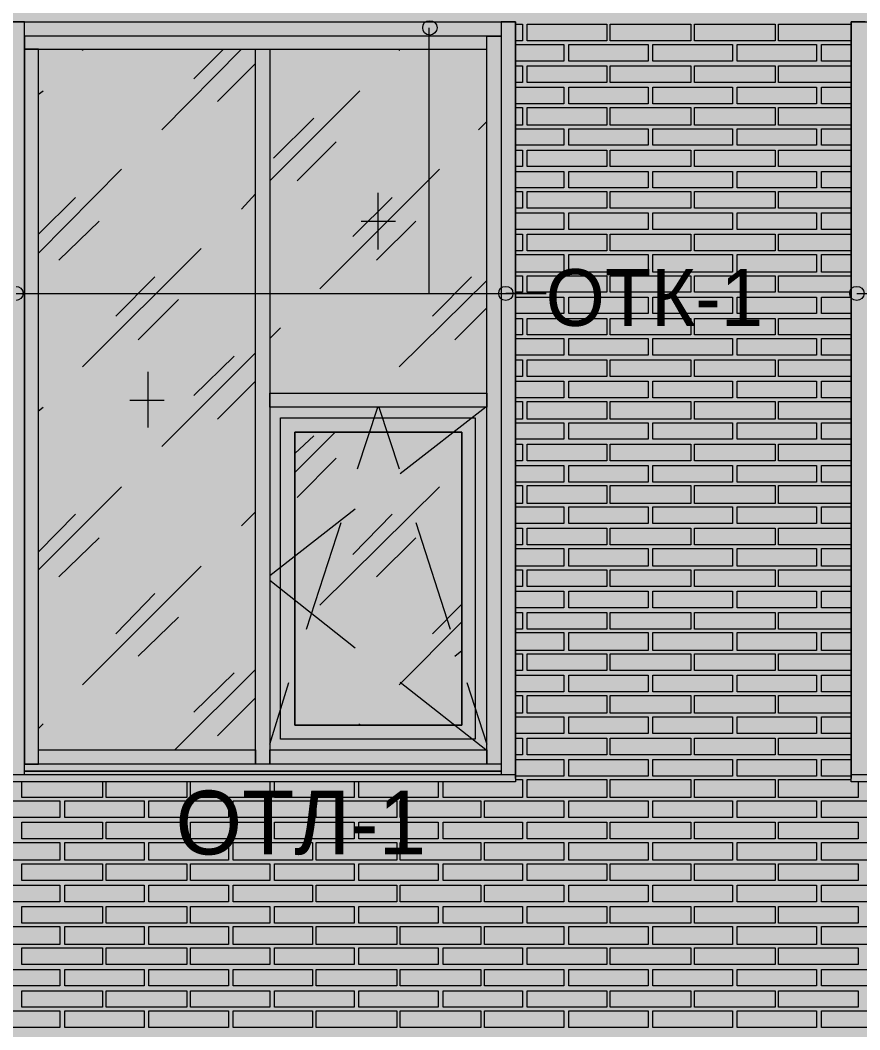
# Model space of a CAD drawing. Header units: millimetres. Extents: x -28928 to 100580, y -22867 to 36490.
# Drawn here: x 38022 to 41017, y 24390 to 27993 of the extents above; entities that cross this region are included whole.
import ezdxf

# ---------------------------------------------------------------- set-up
doc = ezdxf.new("R2010")
doc.units = ezdxf.units.MM
doc.layers.add('PDF _Геометрия', color=7, linetype='Continuous', true_color=0x8f8e8d)
doc.layers.add('PDF _Сплошная заливка', color=7, linetype='Continuous', true_color=0xffffff)
doc.layers.add('PDF _Текст', color=7, linetype='Continuous')

msp = doc.modelspace()

# ---------------------------------------------------------------- hatches: boundary and pattern name
at = {"layer": 'PDF _Сплошная заливка', "true_color": 0xdcd6cf, "transparency": 33554559}
msp.add_hatch(color=254, dxfattribs=at).paths.add_polyline_path([(19133.7, 30089.1), (19133.7, 16343.4), (52641.4, 16343.4), (52641.4, 30089.1)])

# ---------------------------------------------------------------- linework, layer by layer
at = {"layer": 'PDF _Геометрия', "color": 7, "lineweight": 9}
for points in [[(38036.8, 25299.9), (38036.8, 25363.4), (38036.8, 26636.8), (38036.8, 25338), (38087.6, 25338), (38087.6, 26636.8), (38087.6, 27889.1), (38036.8, 27889.1), (38036.8, 26636.8), (38036.8, 27910.3), (38036.8, 27986.4), (37986.1, 27986.4)], [(37986.1, 27986.4), (39788.4, 27986.4), (39788.4, 25287.2), (39788.4, 25363.4), (39788.4, 26636.8), (39788.4, 27910.3), (39788.4, 27986.4), (39737.6, 27986.4), (39737.6, 27910.3), (39737.6, 26636.8), (39737.6, 25363.4), (39737.6, 25299.9)], [(39479.5, 27965.3), (39479.5, 27017.6), (39898.4, 27017.6), (39754.5, 27017.6)], [(41036.4, 27986.4), (40985.7, 27986.4), (40985.7, 27910.3), (40985.7, 26636.8), (40985.7, 25363.4), (40985.7, 25287.2), (40985.7, 27986.4), (42783.7, 27986.4)], [(38244.1, 27884.9), (38248.4, 27889.1)], [(38527.6, 27601.4), (38811.1, 27889.1)], [(38641.8, 27783.4), (38747.6, 27889.1)], [(39373.7, 27884.9), (39378, 27889.1)], [(38726.4, 27703), (38861.8, 27838.4)], [(38087.6, 27728.4), (38104.5, 27741)], [(38912.6, 27419.5), (39234.1, 27741)], [(38925.3, 27499.9), (39069.1, 27643.7)], [(39657.2, 27601.4), (39686.8, 27631)], [(39009.9, 27419.5), (39149.5, 27559.1)], [(38087.6, 27161.4), (38383.7, 27461.8)], [(39090.3, 27034.5), (39517.6, 27461.8)], [(38087.6, 27229.1), (38218.7, 27360.3)], [(38811.1, 27318), (38861.8, 27373)], [(39208.7, 27220.7), (39348.4, 27360.3)], [(39297.6, 27377.2), (39297.6, 27174.1)], [(38159.5, 27136), (38303.4, 27275.7)], [(39238.4, 27275.7), (39361.1, 27275.7)], [(39293.4, 27136), (39433, 27275.7)], [(38244.1, 26755.3), (38667.2, 27178.4)], [(38362.6, 26937.2), (38502.2, 27076.8)], [(39373.7, 26755.3), (39686.8, 27064.1)], [(39492.2, 26937.2), (39631.8, 27076.8)], [(38007.2, 27017.6), (39898.4, 27017.6)], [(38443, 26852.6), (38586.8, 26996.4)], [(41006.8, 27017.6), (42898, 27017.6)], [(39572.6, 26852.6), (39686.8, 26966.8)], [(38912.6, 26856.8), (38950.7, 26894.9)], [(38527.6, 26471.8), (38861.8, 26806)], [(38641.8, 26653.7), (38785.7, 26793.4)], [(38476.8, 26738.4), (38476.8, 26539.5)], [(38726.4, 26569.1), (38861.8, 26704.5)], [(38413.4, 26636.8), (38536.1, 26636.8)], [(38087.6, 26598.7), (38104.5, 26611.4)], [(39225.7, 26391.4), (39297.6, 26611.4)], [(39301.8, 26611.4), (39373.7, 26391.4)], [(39682.6, 26611.4), (39378, 26374.5)], [(39001.4, 26378.7), (39145.3, 26522.6)], [(39001.4, 26446.4), (39069.1, 26509.9)], [(39009.9, 26289.9), (39149.5, 26429.5)], [(38087.6, 26031.8), (38383.7, 26328)], [(39090.3, 25904.9), (39517.6, 26328)], [(38087.6, 26095.3), (38218.7, 26230.7)], [(38811.1, 26188.4), (38861.8, 26239.1)], [(39217.2, 26247.6), (38912.6, 26010.7)], [(39208.7, 26086.8), (39348.4, 26230.7)], [(39043.7, 25820.3), (39166.4, 26201)], [(39433, 26201), (39555.7, 25820.3)], [(38159.5, 26006.4), (38303.4, 26146)], [(39293.4, 26006.4), (39433, 26146)], [(38244.1, 25621.4), (38667.2, 26044.5)], [(39217.2, 25752.6), (38912.6, 25993.7)], [(38362.6, 25803.4), (38502.2, 25947.2)], [(39492.2, 25803.4), (39598, 25909.1)], [(38443, 25723), (38586.8, 25862.6)], [(39373.7, 25621.4), (39598, 25845.7)], [(39572.6, 25723), (39598, 25744.1)], [(38574.1, 25388.7), (38861.8, 25676.4)], [(38641.8, 25524.1), (38785.7, 25663.7)], [(38912.6, 25409.9), (38980.3, 25629.9)], [(39682.6, 25388.7), (39378, 25629.9)], [(39614.9, 25629.9), (39686.8, 25409.9)], [(38726.4, 25439.5), (38861.8, 25574.9)], [(38087.6, 25464.9), (38104.5, 25481.8)], [(39229.9, 25477.6), (39234.1, 25481.8)], [(39737.6, 25338), (38036.8, 25338)], [(39788.4, 25304.1), (39788.4, 25299.9), (37986.1, 25299.9), (37986.1, 25304.1)], [(39788.4, 25299.9), (39788.4, 25274.5), (37986.1, 25274.5), (37986.1, 25299.9)], [(39737.6, 25312.6), (38036.8, 25312.6), (39737.6, 25312.6)], [(39737.6, 25312.6), (38036.8, 25312.6)], [(42783.7, 25299.9), (40985.7, 25299.9), (40985.7, 25304.1)], [(42783.7, 25274.5), (40985.7, 25274.5), (40985.7, 25299.9)], [(39788.4, 25283), (39788.4, 25274.5)], [(40985.7, 25274.5), (40985.7, 25283)]]:
    msp.add_lwpolyline(points, dxfattribs=at)
for points in [[(38887.2, 27935.7), (38036.8, 27935.7), (38036.8, 27889.1), (38887.2, 27889.1), (39686.8, 27889.1), (39686.8, 27935.7), (38887.2, 27935.7), (38062.2, 27935.7), (38036.8, 27935.7), (38036.8, 27986.4), (38062.2, 27986.4), (38887.2, 27986.4), (39712.2, 27986.4), (39737.6, 27986.4), (39737.6, 27935.7), (39712.2, 27935.7)], [(39686.8, 27910.3), (39686.8, 27935.7), (39737.6, 27935.7), (39737.6, 27910.3), (39737.6, 26636.8), (39737.6, 25338), (39686.8, 25338), (39686.8, 26636.8)], [(38912.6, 25338), (38861.8, 25338), (38087.6, 25338), (38087.6, 25388.7), (38861.8, 25388.7), (38861.8, 25338), (38861.8, 26636.8), (38861.8, 27889.1), (38912.6, 27889.1), (38912.6, 26636.8)], [(39686.8, 26611.4), (38912.6, 26611.4), (38912.6, 26662.2), (39686.8, 26662.2)], [(38950.7, 26573.4), (39644.5, 26573.4), (39644.5, 25426.8), (38950.7, 25426.8)], [(39644.5, 26573.4), (39644.5, 25426.8), (38950.7, 25426.8), (38950.7, 26573.4)], [(39598, 26522.6), (39001.4, 26522.6), (39001.4, 25477.6), (39598, 25477.6)], [(39001.4, 25477.6), (39001.4, 26522.6), (39598, 26522.6), (39598, 25477.6)], [(39686.8, 25338), (38912.6, 25338), (38912.6, 25388.7), (39686.8, 25388.7)]]:
    msp.add_lwpolyline(points, close=True, dxfattribs=at)
at = {"layer": 'PDF _Геометрия', "lineweight": 9}
for points in [[(39788.4, 27978), (39813.7, 27978), (39813.7, 27918.7), (39788.4, 27918.7)], [(40985.7, 27918.7), (40727.6, 27918.7), (40727.6, 27978), (40985.7, 27978)], [(39788.4, 27906), (39822.2, 27906), (39961.8, 27906), (39961.8, 27846.8), (39822.2, 27846.8), (39788.4, 27846.8)], [(40985.7, 27846.8), (40879.9, 27846.8), (40879.9, 27906), (40985.7, 27906)], [(39788.4, 27829.9), (39813.7, 27829.9), (39813.7, 27770.7), (39788.4, 27770.7)], [(40985.7, 27770.7), (40727.6, 27770.7), (40727.6, 27829.9), (40985.7, 27829.9)], [(39788.4, 27753.7), (39822.2, 27753.7), (39961.8, 27753.7), (39961.8, 27694.5), (39822.2, 27694.5), (39788.4, 27694.5)], [(40985.7, 27694.5), (40879.9, 27694.5), (40879.9, 27753.7), (40985.7, 27753.7)], [(39788.4, 27681.8), (39813.7, 27681.8), (39813.7, 27618.4), (39788.4, 27618.4)], [(40985.7, 27618.4), (40727.6, 27618.4), (40727.6, 27681.8), (40985.7, 27681.8)], [(39788.4, 27605.7), (39822.2, 27605.7), (39961.8, 27605.7), (39961.8, 27546.4), (39822.2, 27546.4), (39788.4, 27546.4)], [(40985.7, 27546.4), (40879.9, 27546.4), (40879.9, 27605.7), (40985.7, 27605.7)], [(39788.4, 27529.5), (39813.7, 27529.5), (39813.7, 27470.3), (39788.4, 27470.3)], [(40985.7, 27470.3), (40727.6, 27470.3), (40727.6, 27529.5), (40985.7, 27529.5)], [(39788.4, 27453.4), (39822.2, 27453.4), (39961.8, 27453.4), (39961.8, 27394.1), (39822.2, 27394.1), (39788.4, 27394.1)], [(40985.7, 27394.1), (40879.9, 27394.1), (40879.9, 27453.4), (40985.7, 27453.4)], [(39788.4, 27381.4), (39813.7, 27381.4), (39813.7, 27322.2), (39788.4, 27322.2)], [(40985.7, 27322.2), (40727.6, 27322.2), (40727.6, 27381.4), (40985.7, 27381.4)], [(39788.4, 27305.3), (39822.2, 27305.3), (39961.8, 27305.3), (39961.8, 27246), (39822.2, 27246), (39788.4, 27246)], [(40985.7, 27246), (40879.9, 27246), (40879.9, 27305.3), (40985.7, 27305.3)], [(39788.4, 27229.1), (39813.7, 27229.1), (39813.7, 27169.9), (39788.4, 27169.9)], [(40985.7, 27169.9), (40727.6, 27169.9), (40727.6, 27229.1), (40985.7, 27229.1)], [(39788.4, 27157.2), (39822.2, 27157.2), (39961.8, 27157.2), (39961.8, 27093.7), (39822.2, 27093.7), (39788.4, 27093.7)], [(40985.7, 27093.7), (40879.9, 27093.7), (40879.9, 27157.2), (40985.7, 27157.2)], [(39788.4, 27081), (39813.7, 27081), (39813.7, 27021.8), (39788.4, 27021.8)], [(40985.7, 27021.8), (40727.6, 27021.8), (40727.6, 27081), (40985.7, 27081)], [(39788.4, 27004.9), (39822.2, 27004.9), (39961.8, 27004.9), (39961.8, 26945.7), (39822.2, 26945.7), (39788.4, 26945.7)], [(40985.7, 26945.7), (40879.9, 26945.7), (40879.9, 27004.9), (40985.7, 27004.9)], [(39788.4, 26928.7), (39813.7, 26928.7), (39813.7, 26869.5), (39788.4, 26869.5)], [(40985.7, 26869.5), (40727.6, 26869.5), (40727.6, 26928.7), (40985.7, 26928.7)], [(39788.4, 26856.8), (39822.2, 26856.8), (39961.8, 26856.8), (39961.8, 26797.6), (39822.2, 26797.6), (39788.4, 26797.6)], [(40985.7, 26797.6), (40879.9, 26797.6), (40879.9, 26856.8), (40985.7, 26856.8)], [(39788.4, 26780.7), (39813.7, 26780.7), (39813.7, 26721.4), (39788.4, 26721.4)], [(40985.7, 26721.4), (40727.6, 26721.4), (40727.6, 26780.7), (40985.7, 26780.7)], [(39788.4, 26704.5), (39822.2, 26704.5), (39961.8, 26704.5), (39961.8, 26645.3), (39822.2, 26645.3), (39788.4, 26645.3)], [(40985.7, 26645.3), (40879.9, 26645.3), (40879.9, 26704.5), (40985.7, 26704.5)], [(39788.4, 26632.6), (39813.7, 26632.6), (39813.7, 26569.1), (39788.4, 26569.1)], [(40985.7, 26569.1), (40727.6, 26569.1), (40727.6, 26632.6), (40985.7, 26632.6)], [(39788.4, 26556.4), (39822.2, 26556.4), (39961.8, 26556.4), (39961.8, 26497.2), (39822.2, 26497.2), (39788.4, 26497.2)], [(40985.7, 26497.2), (40879.9, 26497.2), (40879.9, 26556.4), (40985.7, 26556.4)], [(39788.4, 26480.3), (39813.7, 26480.3), (39813.7, 26421), (39788.4, 26421)], [(40985.7, 26421), (40727.6, 26421), (40727.6, 26480.3), (40985.7, 26480.3)], [(39788.4, 26404.1), (39822.2, 26404.1), (39961.8, 26404.1), (39961.8, 26344.9), (39822.2, 26344.9), (39788.4, 26344.9)], [(40985.7, 26344.9), (40879.9, 26344.9), (40879.9, 26404.1), (40985.7, 26404.1)], [(39788.4, 26332.2), (39813.7, 26332.2), (39813.7, 26268.7), (39788.4, 26268.7)], [(40985.7, 26268.7), (40727.6, 26268.7), (40727.6, 26332.2), (40985.7, 26332.2)], [(39788.4, 26256), (39822.2, 26256), (39961.8, 26256), (39961.8, 26196.8), (39822.2, 26196.8), (39788.4, 26196.8)], [(40985.7, 26196.8), (40879.9, 26196.8), (40879.9, 26256), (40985.7, 26256)], [(39788.4, 26179.9), (39813.7, 26179.9), (39813.7, 26120.7), (39788.4, 26120.7)], [(40985.7, 26120.7), (40727.6, 26120.7), (40727.6, 26179.9), (40985.7, 26179.9)], [(39788.4, 26108), (39822.2, 26108), (39961.8, 26108), (39961.8, 26044.5), (39822.2, 26044.5), (39788.4, 26044.5)], [(40985.7, 26044.5), (40879.9, 26044.5), (40879.9, 26108), (40985.7, 26108)], [(39788.4, 26031.8), (39813.7, 26031.8), (39813.7, 25972.6), (39788.4, 25972.6)], [(40985.7, 25972.6), (40727.6, 25972.6), (40727.6, 26031.8), (40985.7, 26031.8)], [(39788.4, 25955.7), (39822.2, 25955.7), (39961.8, 25955.7), (39961.8, 25896.4), (39822.2, 25896.4), (39788.4, 25896.4)], [(40985.7, 25896.4), (40879.9, 25896.4), (40879.9, 25955.7), (40985.7, 25955.7)], [(39788.4, 25879.5), (39813.7, 25879.5), (39813.7, 25820.3), (39788.4, 25820.3)], [(40985.7, 25820.3), (40727.6, 25820.3), (40727.6, 25879.5), (40985.7, 25879.5)], [(39788.4, 25807.6), (39822.2, 25807.6), (39961.8, 25807.6), (39961.8, 25744.1), (39822.2, 25744.1), (39788.4, 25744.1)], [(40985.7, 25744.1), (40879.9, 25744.1), (40879.9, 25807.6), (40985.7, 25807.6)], [(39788.4, 25731.4), (39813.7, 25731.4), (39813.7, 25672.2), (39788.4, 25672.2)], [(40985.7, 25672.2), (40727.6, 25672.2), (40727.6, 25731.4), (40985.7, 25731.4)], [(39788.4, 25655.3), (39822.2, 25655.3), (39961.8, 25655.3), (39961.8, 25596), (39822.2, 25596), (39788.4, 25596)], [(40985.7, 25596), (40879.9, 25596), (40879.9, 25655.3), (40985.7, 25655.3)], [(39788.4, 25583.4), (39813.7, 25583.4), (39813.7, 25519.9), (39788.4, 25519.9)], [(40985.7, 25519.9), (40727.6, 25519.9), (40727.6, 25583.4), (40985.7, 25583.4)], [(39788.4, 25507.2), (39822.2, 25507.2), (39961.8, 25507.2), (39961.8, 25448), (39822.2, 25448), (39788.4, 25448)], [(40985.7, 25448), (40879.9, 25448), (40879.9, 25507.2), (40985.7, 25507.2)], [(39788.4, 25431), (39813.7, 25431), (39813.7, 25371.8), (39788.4, 25371.8)], [(40985.7, 25371.8), (40727.6, 25371.8), (40727.6, 25431), (40985.7, 25431)], [(39788.4, 25354.9), (39822.2, 25354.9), (39961.8, 25354.9), (39961.8, 25295.7), (39822.2, 25295.7), (39788.4, 25295.7)], [(40985.7, 25295.7), (40879.9, 25295.7), (40879.9, 25354.9), (40985.7, 25354.9)], [(38316.1, 25274.5), (38316.1, 25219.5), (38028.4, 25219.5), (38028.4, 25274.5)], [(38616.4, 25274.5), (38616.4, 25219.5), (38328.7, 25219.5), (38328.7, 25274.5)], [(38912.6, 25274.5), (38912.6, 25219.5), (38629.1, 25219.5), (38629.1, 25274.5)], [(39213, 25274.5), (39213, 25219.5), (38929.5, 25219.5), (38929.5, 25274.5)], [(39513.4, 25274.5), (39513.4, 25219.5), (39229.9, 25219.5), (39229.9, 25274.5)], [(39788.4, 25283), (39813.7, 25283), (39813.7, 25219.5), (39530.3, 25219.5), (39530.3, 25274.5)], [(41011.1, 25274.5), (41011.1, 25219.5), (40727.6, 25219.5), (40727.6, 25283), (40985.7, 25283)]]:
    msp.add_lwpolyline(points, dxfattribs=at)
for points in [[(40114.1, 27978), (40114.1, 27918.7), (39830.7, 27918.7), (39830.7, 27978)], [(40414.5, 27978), (40414.5, 27918.7), (40126.8, 27918.7), (40126.8, 27978)], [(40714.9, 27978), (40714.9, 27918.7), (40427.2, 27918.7), (40427.2, 27978)], [(40262.2, 27846.8), (40122.6, 27846.8), (39978.7, 27846.8), (39978.7, 27906), (40122.6, 27906), (40262.2, 27906)], [(40562.6, 27846.8), (40423, 27846.8), (40279.1, 27846.8), (40279.1, 27906), (40423, 27906), (40562.6, 27906)], [(40863, 27846.8), (40719.1, 27846.8), (40579.5, 27846.8), (40579.5, 27906), (40719.1, 27906), (40863, 27906)], [(40114.1, 27829.9), (40114.1, 27770.7), (39830.7, 27770.7), (39830.7, 27829.9)], [(40414.5, 27829.9), (40414.5, 27770.7), (40126.8, 27770.7), (40126.8, 27829.9)], [(40714.9, 27829.9), (40714.9, 27770.7), (40427.2, 27770.7), (40427.2, 27829.9)], [(40262.2, 27694.5), (40122.6, 27694.5), (39978.7, 27694.5), (39978.7, 27753.7), (40122.6, 27753.7), (40262.2, 27753.7)], [(40562.6, 27694.5), (40423, 27694.5), (40279.1, 27694.5), (40279.1, 27753.7), (40423, 27753.7), (40562.6, 27753.7)], [(40863, 27694.5), (40719.1, 27694.5), (40579.5, 27694.5), (40579.5, 27753.7), (40719.1, 27753.7), (40863, 27753.7)], [(40114.1, 27681.8), (40114.1, 27618.4), (39830.7, 27618.4), (39830.7, 27681.8)], [(40414.5, 27681.8), (40414.5, 27618.4), (40126.8, 27618.4), (40126.8, 27681.8)], [(40714.9, 27681.8), (40714.9, 27618.4), (40427.2, 27618.4), (40427.2, 27681.8)], [(40262.2, 27546.4), (40122.6, 27546.4), (39978.7, 27546.4), (39978.7, 27605.7), (40122.6, 27605.7), (40262.2, 27605.7)], [(40562.6, 27546.4), (40423, 27546.4), (40279.1, 27546.4), (40279.1, 27605.7), (40423, 27605.7), (40562.6, 27605.7)], [(40863, 27546.4), (40719.1, 27546.4), (40579.5, 27546.4), (40579.5, 27605.7), (40719.1, 27605.7), (40863, 27605.7)], [(40114.1, 27529.5), (40114.1, 27470.3), (39830.7, 27470.3), (39830.7, 27529.5)], [(40414.5, 27529.5), (40414.5, 27470.3), (40126.8, 27470.3), (40126.8, 27529.5)], [(40714.9, 27529.5), (40714.9, 27470.3), (40427.2, 27470.3), (40427.2, 27529.5)], [(40262.2, 27394.1), (40122.6, 27394.1), (39978.7, 27394.1), (39978.7, 27453.4), (40122.6, 27453.4), (40262.2, 27453.4)], [(40562.6, 27394.1), (40423, 27394.1), (40279.1, 27394.1), (40279.1, 27453.4), (40423, 27453.4), (40562.6, 27453.4)], [(40863, 27394.1), (40719.1, 27394.1), (40579.5, 27394.1), (40579.5, 27453.4), (40719.1, 27453.4), (40863, 27453.4)], [(40114.1, 27381.4), (40114.1, 27322.2), (39830.7, 27322.2), (39830.7, 27381.4)], [(40414.5, 27381.4), (40414.5, 27322.2), (40126.8, 27322.2), (40126.8, 27381.4)], [(40714.9, 27381.4), (40714.9, 27322.2), (40427.2, 27322.2), (40427.2, 27381.4)], [(40262.2, 27246), (40122.6, 27246), (39978.7, 27246), (39978.7, 27305.3), (40122.6, 27305.3), (40262.2, 27305.3)], [(40562.6, 27246), (40423, 27246), (40279.1, 27246), (40279.1, 27305.3), (40423, 27305.3), (40562.6, 27305.3)], [(40863, 27246), (40719.1, 27246), (40579.5, 27246), (40579.5, 27305.3), (40719.1, 27305.3), (40863, 27305.3)], [(40114.1, 27229.1), (40114.1, 27169.9), (39830.7, 27169.9), (39830.7, 27229.1)], [(40414.5, 27229.1), (40414.5, 27169.9), (40126.8, 27169.9), (40126.8, 27229.1)], [(40714.9, 27229.1), (40714.9, 27169.9), (40427.2, 27169.9), (40427.2, 27229.1)], [(40262.2, 27093.7), (40122.6, 27093.7), (39978.7, 27093.7), (39978.7, 27157.2), (40122.6, 27157.2), (40262.2, 27157.2)], [(40562.6, 27093.7), (40423, 27093.7), (40279.1, 27093.7), (40279.1, 27157.2), (40423, 27157.2), (40562.6, 27157.2)], [(40863, 27093.7), (40719.1, 27093.7), (40579.5, 27093.7), (40579.5, 27157.2), (40719.1, 27157.2), (40863, 27157.2)], [(40114.1, 27081), (40114.1, 27021.8), (39830.7, 27021.8), (39830.7, 27081)], [(40414.5, 27081), (40414.5, 27021.8), (40126.8, 27021.8), (40126.8, 27081)], [(40714.9, 27081), (40714.9, 27021.8), (40427.2, 27021.8), (40427.2, 27081)], [(40262.2, 26945.7), (40122.6, 26945.7), (39978.7, 26945.7), (39978.7, 27004.9), (40122.6, 27004.9), (40262.2, 27004.9)], [(40562.6, 26945.7), (40423, 26945.7), (40279.1, 26945.7), (40279.1, 27004.9), (40423, 27004.9), (40562.6, 27004.9)], [(40863, 26945.7), (40719.1, 26945.7), (40579.5, 26945.7), (40579.5, 27004.9), (40719.1, 27004.9), (40863, 27004.9)], [(40114.1, 26928.7), (40114.1, 26869.5), (39830.7, 26869.5), (39830.7, 26928.7)], [(40414.5, 26928.7), (40414.5, 26869.5), (40126.8, 26869.5), (40126.8, 26928.7)], [(40714.9, 26928.7), (40714.9, 26869.5), (40427.2, 26869.5), (40427.2, 26928.7)], [(40262.2, 26797.6), (40122.6, 26797.6), (39978.7, 26797.6), (39978.7, 26856.8), (40122.6, 26856.8), (40262.2, 26856.8)], [(40562.6, 26797.6), (40423, 26797.6), (40279.1, 26797.6), (40279.1, 26856.8), (40423, 26856.8), (40562.6, 26856.8)], [(40863, 26797.6), (40719.1, 26797.6), (40579.5, 26797.6), (40579.5, 26856.8), (40719.1, 26856.8), (40863, 26856.8)], [(40114.1, 26780.7), (40114.1, 26721.4), (39830.7, 26721.4), (39830.7, 26780.7)], [(40414.5, 26780.7), (40414.5, 26721.4), (40126.8, 26721.4), (40126.8, 26780.7)], [(40714.9, 26780.7), (40714.9, 26721.4), (40427.2, 26721.4), (40427.2, 26780.7)], [(40262.2, 26645.3), (40122.6, 26645.3), (39978.7, 26645.3), (39978.7, 26704.5), (40122.6, 26704.5), (40262.2, 26704.5)], [(40562.6, 26645.3), (40423, 26645.3), (40279.1, 26645.3), (40279.1, 26704.5), (40423, 26704.5), (40562.6, 26704.5)], [(40863, 26645.3), (40719.1, 26645.3), (40579.5, 26645.3), (40579.5, 26704.5), (40719.1, 26704.5), (40863, 26704.5)], [(40114.1, 26632.6), (40114.1, 26569.1), (39830.7, 26569.1), (39830.7, 26632.6)], [(40414.5, 26632.6), (40414.5, 26569.1), (40126.8, 26569.1), (40126.8, 26632.6)], [(40714.9, 26632.6), (40714.9, 26569.1), (40427.2, 26569.1), (40427.2, 26632.6)], [(40262.2, 26497.2), (40122.6, 26497.2), (39978.7, 26497.2), (39978.7, 26556.4), (40122.6, 26556.4), (40262.2, 26556.4)], [(40562.6, 26497.2), (40423, 26497.2), (40279.1, 26497.2), (40279.1, 26556.4), (40423, 26556.4), (40562.6, 26556.4)], [(40863, 26497.2), (40719.1, 26497.2), (40579.5, 26497.2), (40579.5, 26556.4), (40719.1, 26556.4), (40863, 26556.4)], [(40114.1, 26480.3), (40114.1, 26421), (39830.7, 26421), (39830.7, 26480.3)], [(40414.5, 26480.3), (40414.5, 26421), (40126.8, 26421), (40126.8, 26480.3)], [(40714.9, 26480.3), (40714.9, 26421), (40427.2, 26421), (40427.2, 26480.3)], [(40262.2, 26344.9), (40122.6, 26344.9), (39978.7, 26344.9), (39978.7, 26404.1), (40122.6, 26404.1), (40262.2, 26404.1)], [(40562.6, 26344.9), (40423, 26344.9), (40279.1, 26344.9), (40279.1, 26404.1), (40423, 26404.1), (40562.6, 26404.1)], [(40863, 26344.9), (40719.1, 26344.9), (40579.5, 26344.9), (40579.5, 26404.1), (40719.1, 26404.1), (40863, 26404.1)], [(40114.1, 26332.2), (40114.1, 26268.7), (39830.7, 26268.7), (39830.7, 26332.2)], [(40414.5, 26332.2), (40414.5, 26268.7), (40126.8, 26268.7), (40126.8, 26332.2)], [(40714.9, 26332.2), (40714.9, 26268.7), (40427.2, 26268.7), (40427.2, 26332.2)], [(40262.2, 26196.8), (40122.6, 26196.8), (39978.7, 26196.8), (39978.7, 26256), (40122.6, 26256), (40262.2, 26256)], [(40562.6, 26196.8), (40423, 26196.8), (40279.1, 26196.8), (40279.1, 26256), (40423, 26256), (40562.6, 26256)], [(40863, 26196.8), (40719.1, 26196.8), (40579.5, 26196.8), (40579.5, 26256), (40719.1, 26256), (40863, 26256)], [(40114.1, 26179.9), (40114.1, 26120.7), (39830.7, 26120.7), (39830.7, 26179.9)], [(40414.5, 26179.9), (40414.5, 26120.7), (40126.8, 26120.7), (40126.8, 26179.9)], [(40714.9, 26179.9), (40714.9, 26120.7), (40427.2, 26120.7), (40427.2, 26179.9)], [(40262.2, 26044.5), (40122.6, 26044.5), (39978.7, 26044.5), (39978.7, 26108), (40122.6, 26108), (40262.2, 26108)], [(40562.6, 26044.5), (40423, 26044.5), (40279.1, 26044.5), (40279.1, 26108), (40423, 26108), (40562.6, 26108)], [(40863, 26044.5), (40719.1, 26044.5), (40579.5, 26044.5), (40579.5, 26108), (40719.1, 26108), (40863, 26108)], [(40114.1, 26031.8), (40114.1, 25972.6), (39830.7, 25972.6), (39830.7, 26031.8)], [(40414.5, 26031.8), (40414.5, 25972.6), (40126.8, 25972.6), (40126.8, 26031.8)], [(40714.9, 26031.8), (40714.9, 25972.6), (40427.2, 25972.6), (40427.2, 26031.8)], [(40262.2, 25896.4), (40122.6, 25896.4), (39978.7, 25896.4), (39978.7, 25955.7), (40122.6, 25955.7), (40262.2, 25955.7)], [(40562.6, 25896.4), (40423, 25896.4), (40279.1, 25896.4), (40279.1, 25955.7), (40423, 25955.7), (40562.6, 25955.7)], [(40863, 25896.4), (40719.1, 25896.4), (40579.5, 25896.4), (40579.5, 25955.7), (40719.1, 25955.7), (40863, 25955.7)], [(40114.1, 25879.5), (40114.1, 25820.3), (39830.7, 25820.3), (39830.7, 25879.5)], [(40414.5, 25879.5), (40414.5, 25820.3), (40126.8, 25820.3), (40126.8, 25879.5)], [(40714.9, 25879.5), (40714.9, 25820.3), (40427.2, 25820.3), (40427.2, 25879.5)], [(40262.2, 25744.1), (40122.6, 25744.1), (39978.7, 25744.1), (39978.7, 25807.6), (40122.6, 25807.6), (40262.2, 25807.6)], [(40562.6, 25744.1), (40423, 25744.1), (40279.1, 25744.1), (40279.1, 25807.6), (40423, 25807.6), (40562.6, 25807.6)], [(40863, 25744.1), (40719.1, 25744.1), (40579.5, 25744.1), (40579.5, 25807.6), (40719.1, 25807.6), (40863, 25807.6)], [(40114.1, 25731.4), (40114.1, 25672.2), (39830.7, 25672.2), (39830.7, 25731.4)], [(40414.5, 25731.4), (40414.5, 25672.2), (40126.8, 25672.2), (40126.8, 25731.4)], [(40714.9, 25731.4), (40714.9, 25672.2), (40427.2, 25672.2), (40427.2, 25731.4)], [(40262.2, 25596), (40122.6, 25596), (39978.7, 25596), (39978.7, 25655.3), (40122.6, 25655.3), (40262.2, 25655.3)], [(40562.6, 25596), (40423, 25596), (40279.1, 25596), (40279.1, 25655.3), (40423, 25655.3), (40562.6, 25655.3)], [(40863, 25596), (40719.1, 25596), (40579.5, 25596), (40579.5, 25655.3), (40719.1, 25655.3), (40863, 25655.3)], [(40114.1, 25583.4), (40114.1, 25519.9), (39830.7, 25519.9), (39830.7, 25583.4)], [(40414.5, 25583.4), (40414.5, 25519.9), (40126.8, 25519.9), (40126.8, 25583.4)], [(40714.9, 25583.4), (40714.9, 25519.9), (40427.2, 25519.9), (40427.2, 25583.4)], [(40262.2, 25448), (40122.6, 25448), (39978.7, 25448), (39978.7, 25507.2), (40122.6, 25507.2), (40262.2, 25507.2)], [(40562.6, 25448), (40423, 25448), (40279.1, 25448), (40279.1, 25507.2), (40423, 25507.2), (40562.6, 25507.2)], [(40863, 25448), (40719.1, 25448), (40579.5, 25448), (40579.5, 25507.2), (40719.1, 25507.2), (40863, 25507.2)], [(40114.1, 25431), (40114.1, 25371.8), (39830.7, 25371.8), (39830.7, 25431)], [(40414.5, 25431), (40414.5, 25371.8), (40126.8, 25371.8), (40126.8, 25431)], [(40714.9, 25431), (40714.9, 25371.8), (40427.2, 25371.8), (40427.2, 25431)], [(40262.2, 25295.7), (40122.6, 25295.7), (39978.7, 25295.7), (39978.7, 25354.9), (40122.6, 25354.9), (40262.2, 25354.9)], [(40562.6, 25295.7), (40423, 25295.7), (40279.1, 25295.7), (40279.1, 25354.9), (40423, 25354.9), (40562.6, 25354.9)], [(40863, 25295.7), (40719.1, 25295.7), (40579.5, 25295.7), (40579.5, 25354.9), (40719.1, 25354.9), (40863, 25354.9)], [(40114.1, 25283), (40114.1, 25219.5), (39830.7, 25219.5), (39830.7, 25283)], [(40414.5, 25283), (40414.5, 25219.5), (40126.8, 25219.5), (40126.8, 25283)], [(40714.9, 25283), (40714.9, 25219.5), (40427.2, 25219.5), (40427.2, 25283)], [(38163.7, 25147.6), (38024.1, 25147.6), (37880.3, 25147.6), (37880.3, 25206.8), (38024.1, 25206.8), (38163.7, 25206.8)], [(38464.1, 25147.6), (38320.3, 25147.6), (38180.7, 25147.6), (38180.7, 25206.8), (38320.3, 25206.8), (38464.1, 25206.8)], [(38764.5, 25147.6), (38620.7, 25147.6), (38481.1, 25147.6), (38481.1, 25206.8), (38620.7, 25206.8), (38764.5, 25206.8)], [(39064.9, 25147.6), (38921.1, 25147.6), (38781.4, 25147.6), (38781.4, 25206.8), (38921.1, 25206.8), (39064.9, 25206.8)], [(39365.3, 25147.6), (39221.4, 25147.6), (39077.6, 25147.6), (39077.6, 25206.8), (39221.4, 25206.8), (39365.3, 25206.8)], [(39665.7, 25147.6), (39521.8, 25147.6), (39378, 25147.6), (39378, 25206.8), (39521.8, 25206.8), (39665.7, 25206.8)], [(39961.8, 25147.6), (39822.2, 25147.6), (39678.4, 25147.6), (39678.4, 25206.8), (39822.2, 25206.8), (39961.8, 25206.8)], [(40262.2, 25147.6), (40122.6, 25147.6), (39978.7, 25147.6), (39978.7, 25206.8), (40122.6, 25206.8), (40262.2, 25206.8)], [(40562.6, 25147.6), (40423, 25147.6), (40279.1, 25147.6), (40279.1, 25206.8), (40423, 25206.8), (40562.6, 25206.8)], [(40863, 25147.6), (40719.1, 25147.6), (40579.5, 25147.6), (40579.5, 25206.8), (40719.1, 25206.8), (40863, 25206.8)], [(41163.4, 25147.6), (41019.5, 25147.6), (40879.9, 25147.6), (40879.9, 25206.8), (41019.5, 25206.8), (41163.4, 25206.8)], [(38316.1, 25130.7), (38316.1, 25071.4), (38028.4, 25071.4), (38028.4, 25130.7)], [(38616.4, 25130.7), (38616.4, 25071.4), (38328.7, 25071.4), (38328.7, 25130.7)], [(38912.6, 25130.7), (38912.6, 25071.4), (38629.1, 25071.4), (38629.1, 25130.7)], [(39213, 25130.7), (39213, 25071.4), (38929.5, 25071.4), (38929.5, 25130.7)], [(39513.4, 25130.7), (39513.4, 25071.4), (39229.9, 25071.4), (39229.9, 25130.7)], [(39813.7, 25130.7), (39813.7, 25071.4), (39530.3, 25071.4), (39530.3, 25130.7)], [(40114.1, 25130.7), (40114.1, 25071.4), (39830.7, 25071.4), (39830.7, 25130.7)], [(40414.5, 25130.7), (40414.5, 25071.4), (40126.8, 25071.4), (40126.8, 25130.7)], [(40714.9, 25130.7), (40714.9, 25071.4), (40427.2, 25071.4), (40427.2, 25130.7)], [(41011.1, 25130.7), (41011.1, 25071.4), (40727.6, 25071.4), (40727.6, 25130.7)], [(38163.7, 24995.3), (38024.1, 24995.3), (37880.3, 24995.3), (37880.3, 25058.7), (38024.1, 25058.7), (38163.7, 25058.7)], [(38464.1, 24995.3), (38320.3, 24995.3), (38180.7, 24995.3), (38180.7, 25058.7), (38320.3, 25058.7), (38464.1, 25058.7)], [(38764.5, 24995.3), (38620.7, 24995.3), (38481.1, 24995.3), (38481.1, 25058.7), (38620.7, 25058.7), (38764.5, 25058.7)], [(39064.9, 24995.3), (38921.1, 24995.3), (38781.4, 24995.3), (38781.4, 25058.7), (38921.1, 25058.7), (39064.9, 25058.7)], [(39365.3, 24995.3), (39221.4, 24995.3), (39077.6, 24995.3), (39077.6, 25058.7), (39221.4, 25058.7), (39365.3, 25058.7)], [(39665.7, 24995.3), (39521.8, 24995.3), (39378, 24995.3), (39378, 25058.7), (39521.8, 25058.7), (39665.7, 25058.7)], [(39961.8, 24995.3), (39822.2, 24995.3), (39678.4, 24995.3), (39678.4, 25058.7), (39822.2, 25058.7), (39961.8, 25058.7)], [(40262.2, 24995.3), (40122.6, 24995.3), (39978.7, 24995.3), (39978.7, 25058.7), (40122.6, 25058.7), (40262.2, 25058.7)], [(40562.6, 24995.3), (40423, 24995.3), (40279.1, 24995.3), (40279.1, 25058.7), (40423, 25058.7), (40562.6, 25058.7)], [(40863, 24995.3), (40719.1, 24995.3), (40579.5, 24995.3), (40579.5, 25058.7), (40719.1, 25058.7), (40863, 25058.7)], [(41163.4, 24995.3), (41019.5, 24995.3), (40879.9, 24995.3), (40879.9, 25058.7), (41019.5, 25058.7), (41163.4, 25058.7)], [(38316.1, 24982.6), (38316.1, 24923.4), (38028.4, 24923.4), (38028.4, 24982.6)], [(38616.4, 24982.6), (38616.4, 24923.4), (38328.7, 24923.4), (38328.7, 24982.6)], [(38912.6, 24982.6), (38912.6, 24923.4), (38629.1, 24923.4), (38629.1, 24982.6)], [(39213, 24982.6), (39213, 24923.4), (38929.5, 24923.4), (38929.5, 24982.6)], [(39513.4, 24982.6), (39513.4, 24923.4), (39229.9, 24923.4), (39229.9, 24982.6)], [(39813.7, 24982.6), (39813.7, 24923.4), (39530.3, 24923.4), (39530.3, 24982.6)], [(40114.1, 24982.6), (40114.1, 24923.4), (39830.7, 24923.4), (39830.7, 24982.6)], [(40414.5, 24982.6), (40414.5, 24923.4), (40126.8, 24923.4), (40126.8, 24982.6)], [(40714.9, 24982.6), (40714.9, 24923.4), (40427.2, 24923.4), (40427.2, 24982.6)], [(41011.1, 24982.6), (41011.1, 24923.4), (40727.6, 24923.4), (40727.6, 24982.6)], [(38163.7, 24847.2), (38024.1, 24847.2), (37880.3, 24847.2), (37880.3, 24906.4), (38024.1, 24906.4), (38163.7, 24906.4)], [(38464.1, 24847.2), (38320.3, 24847.2), (38180.7, 24847.2), (38180.7, 24906.4), (38320.3, 24906.4), (38464.1, 24906.4)], [(38764.5, 24847.2), (38620.7, 24847.2), (38481.1, 24847.2), (38481.1, 24906.4), (38620.7, 24906.4), (38764.5, 24906.4)], [(39064.9, 24847.2), (38921.1, 24847.2), (38781.4, 24847.2), (38781.4, 24906.4), (38921.1, 24906.4), (39064.9, 24906.4)], [(39365.3, 24847.2), (39221.4, 24847.2), (39077.6, 24847.2), (39077.6, 24906.4), (39221.4, 24906.4), (39365.3, 24906.4)], [(39665.7, 24847.2), (39521.8, 24847.2), (39378, 24847.2), (39378, 24906.4), (39521.8, 24906.4), (39665.7, 24906.4)], [(39961.8, 24847.2), (39822.2, 24847.2), (39678.4, 24847.2), (39678.4, 24906.4), (39822.2, 24906.4), (39961.8, 24906.4)], [(40262.2, 24847.2), (40122.6, 24847.2), (39978.7, 24847.2), (39978.7, 24906.4), (40122.6, 24906.4), (40262.2, 24906.4)], [(40562.6, 24847.2), (40423, 24847.2), (40279.1, 24847.2), (40279.1, 24906.4), (40423, 24906.4), (40562.6, 24906.4)], [(40863, 24847.2), (40719.1, 24847.2), (40579.5, 24847.2), (40579.5, 24906.4), (40719.1, 24906.4), (40863, 24906.4)], [(41163.4, 24847.2), (41019.5, 24847.2), (40879.9, 24847.2), (40879.9, 24906.4), (41019.5, 24906.4), (41163.4, 24906.4)], [(38316.1, 24830.3), (38316.1, 24771), (38028.4, 24771), (38028.4, 24830.3)], [(38616.4, 24830.3), (38616.4, 24771), (38328.7, 24771), (38328.7, 24830.3)], [(38912.6, 24830.3), (38912.6, 24771), (38629.1, 24771), (38629.1, 24830.3)], [(39213, 24830.3), (39213, 24771), (38929.5, 24771), (38929.5, 24830.3)], [(39513.4, 24830.3), (39513.4, 24771), (39229.9, 24771), (39229.9, 24830.3)], [(39813.7, 24830.3), (39813.7, 24771), (39530.3, 24771), (39530.3, 24830.3)], [(40114.1, 24830.3), (40114.1, 24771), (39830.7, 24771), (39830.7, 24830.3)], [(40414.5, 24830.3), (40414.5, 24771), (40126.8, 24771), (40126.8, 24830.3)], [(40714.9, 24830.3), (40714.9, 24771), (40427.2, 24771), (40427.2, 24830.3)], [(41011.1, 24830.3), (41011.1, 24771), (40727.6, 24771), (40727.6, 24830.3)], [(38163.7, 24694.9), (38024.1, 24694.9), (37880.3, 24694.9), (37880.3, 24758.4), (38024.1, 24758.4), (38163.7, 24758.4)], [(38464.1, 24694.9), (38320.3, 24694.9), (38180.7, 24694.9), (38180.7, 24758.4), (38320.3, 24758.4), (38464.1, 24758.4)], [(38764.5, 24694.9), (38620.7, 24694.9), (38481.1, 24694.9), (38481.1, 24758.4), (38620.7, 24758.4), (38764.5, 24758.4)], [(39064.9, 24694.9), (38921.1, 24694.9), (38781.4, 24694.9), (38781.4, 24758.4), (38921.1, 24758.4), (39064.9, 24758.4)], [(39365.3, 24694.9), (39221.4, 24694.9), (39077.6, 24694.9), (39077.6, 24758.4), (39221.4, 24758.4), (39365.3, 24758.4)], [(39665.7, 24694.9), (39521.8, 24694.9), (39378, 24694.9), (39378, 24758.4), (39521.8, 24758.4), (39665.7, 24758.4)], [(39961.8, 24694.9), (39822.2, 24694.9), (39678.4, 24694.9), (39678.4, 24758.4), (39822.2, 24758.4), (39961.8, 24758.4)], [(40262.2, 24694.9), (40122.6, 24694.9), (39978.7, 24694.9), (39978.7, 24758.4), (40122.6, 24758.4), (40262.2, 24758.4)], [(40562.6, 24694.9), (40423, 24694.9), (40279.1, 24694.9), (40279.1, 24758.4), (40423, 24758.4), (40562.6, 24758.4)], [(40863, 24694.9), (40719.1, 24694.9), (40579.5, 24694.9), (40579.5, 24758.4), (40719.1, 24758.4), (40863, 24758.4)], [(41163.4, 24694.9), (41019.5, 24694.9), (40879.9, 24694.9), (40879.9, 24758.4), (41019.5, 24758.4), (41163.4, 24758.4)], [(38316.1, 24682.2), (38316.1, 24623), (38028.4, 24623), (38028.4, 24682.2)], [(38616.4, 24682.2), (38616.4, 24623), (38328.7, 24623), (38328.7, 24682.2)], [(38912.6, 24682.2), (38912.6, 24623), (38629.1, 24623), (38629.1, 24682.2)], [(39213, 24682.2), (39213, 24623), (38929.5, 24623), (38929.5, 24682.2)], [(39513.4, 24682.2), (39513.4, 24623), (39229.9, 24623), (39229.9, 24682.2)], [(39813.7, 24682.2), (39813.7, 24623), (39530.3, 24623), (39530.3, 24682.2)], [(40114.1, 24682.2), (40114.1, 24623), (39830.7, 24623), (39830.7, 24682.2)], [(40414.5, 24682.2), (40414.5, 24623), (40126.8, 24623), (40126.8, 24682.2)], [(40714.9, 24682.2), (40714.9, 24623), (40427.2, 24623), (40427.2, 24682.2)], [(41011.1, 24682.2), (41011.1, 24623), (40727.6, 24623), (40727.6, 24682.2)], [(38163.7, 24546.8), (38024.1, 24546.8), (37880.3, 24546.8), (37880.3, 24606), (38024.1, 24606), (38163.7, 24606)], [(38464.1, 24546.8), (38320.3, 24546.8), (38180.7, 24546.8), (38180.7, 24606), (38320.3, 24606), (38464.1, 24606)], [(38764.5, 24546.8), (38620.7, 24546.8), (38481.1, 24546.8), (38481.1, 24606), (38620.7, 24606), (38764.5, 24606)], [(39064.9, 24546.8), (38921.1, 24546.8), (38781.4, 24546.8), (38781.4, 24606), (38921.1, 24606), (39064.9, 24606)], [(39365.3, 24546.8), (39221.4, 24546.8), (39077.6, 24546.8), (39077.6, 24606), (39221.4, 24606), (39365.3, 24606)], [(39665.7, 24546.8), (39521.8, 24546.8), (39378, 24546.8), (39378, 24606), (39521.8, 24606), (39665.7, 24606)], [(39961.8, 24546.8), (39822.2, 24546.8), (39678.4, 24546.8), (39678.4, 24606), (39822.2, 24606), (39961.8, 24606)], [(40262.2, 24546.8), (40122.6, 24546.8), (39978.7, 24546.8), (39978.7, 24606), (40122.6, 24606), (40262.2, 24606)], [(40562.6, 24546.8), (40423, 24546.8), (40279.1, 24546.8), (40279.1, 24606), (40423, 24606), (40562.6, 24606)], [(40863, 24546.8), (40719.1, 24546.8), (40579.5, 24546.8), (40579.5, 24606), (40719.1, 24606), (40863, 24606)], [(41163.4, 24546.8), (41019.5, 24546.8), (40879.9, 24546.8), (40879.9, 24606), (41019.5, 24606), (41163.4, 24606)], [(38316.1, 24529.9), (38316.1, 24470.7), (38028.4, 24470.7), (38028.4, 24529.9)], [(38616.4, 24529.9), (38616.4, 24470.7), (38328.7, 24470.7), (38328.7, 24529.9)], [(38912.6, 24529.9), (38912.6, 24470.7), (38629.1, 24470.7), (38629.1, 24529.9)], [(39213, 24529.9), (39213, 24470.7), (38929.5, 24470.7), (38929.5, 24529.9)], [(39513.4, 24529.9), (39513.4, 24470.7), (39229.9, 24470.7), (39229.9, 24529.9)], [(39813.7, 24529.9), (39813.7, 24470.7), (39530.3, 24470.7), (39530.3, 24529.9)], [(40114.1, 24529.9), (40114.1, 24470.7), (39830.7, 24470.7), (39830.7, 24529.9)], [(40414.5, 24529.9), (40414.5, 24470.7), (40126.8, 24470.7), (40126.8, 24529.9)], [(40714.9, 24529.9), (40714.9, 24470.7), (40427.2, 24470.7), (40427.2, 24529.9)], [(41011.1, 24529.9), (41011.1, 24470.7), (40727.6, 24470.7), (40727.6, 24529.9)], [(38163.7, 24398.7), (38024.1, 24398.7), (37880.3, 24398.7), (37880.3, 24458), (38024.1, 24458), (38163.7, 24458)], [(38464.1, 24398.7), (38320.3, 24398.7), (38180.7, 24398.7), (38180.7, 24458), (38320.3, 24458), (38464.1, 24458)], [(38764.5, 24398.7), (38620.7, 24398.7), (38481.1, 24398.7), (38481.1, 24458), (38620.7, 24458), (38764.5, 24458)], [(39064.9, 24398.7), (38921.1, 24398.7), (38781.4, 24398.7), (38781.4, 24458), (38921.1, 24458), (39064.9, 24458)], [(39365.3, 24398.7), (39221.4, 24398.7), (39077.6, 24398.7), (39077.6, 24458), (39221.4, 24458), (39365.3, 24458)], [(39665.7, 24398.7), (39521.8, 24398.7), (39378, 24398.7), (39378, 24458), (39521.8, 24458), (39665.7, 24458)], [(39961.8, 24398.7), (39822.2, 24398.7), (39678.4, 24398.7), (39678.4, 24458), (39822.2, 24458), (39961.8, 24458)], [(40262.2, 24398.7), (40122.6, 24398.7), (39978.7, 24398.7), (39978.7, 24458), (40122.6, 24458), (40262.2, 24458)], [(40562.6, 24398.7), (40423, 24398.7), (40279.1, 24398.7), (40279.1, 24458), (40423, 24458), (40562.6, 24458)], [(40863, 24398.7), (40719.1, 24398.7), (40579.5, 24398.7), (40579.5, 24458), (40719.1, 24458), (40863, 24458)], [(41163.4, 24398.7), (41019.5, 24398.7), (40879.9, 24398.7), (40879.9, 24458), (41019.5, 24458), (41163.4, 24458)]]:
    msp.add_lwpolyline(points, close=True, dxfattribs=at)
at = {"layer": 'PDF _Геометрия', "color": 7, "lineweight": 9}
for points in [[(39458.4, 27965.3), (39458.4, 27982.2), (39466.8, 27990.7), (39483.7, 27990.7)], [(39458.4, 27965.3), (39458.4, 27982.2), (39466.8, 27990.7), (39483.7, 27990.7)], [(39483.7, 27939.9), (39466.8, 27939.9), (39458.4, 27952.6), (39458.4, 27965.3)], [(39483.7, 27939.9), (39466.8, 27939.9), (39458.4, 27952.6), (39458.4, 27965.3)], [(39483.7, 27990.7), (39496.4, 27990.7), (39509.1, 27982.2), (39509.1, 27965.3)], [(39483.7, 27990.7), (39496.4, 27990.7), (39509.1, 27982.2), (39509.1, 27965.3)], [(39509.1, 27965.3), (39509.1, 27952.6), (39496.4, 27939.9), (39483.7, 27939.9)], [(39509.1, 27965.3), (39509.1, 27952.6), (39496.4, 27939.9), (39483.7, 27939.9)], [(38007.2, 27043), (38019.9, 27043), (38032.6, 27034.5), (38032.6, 27017.6)], [(38007.2, 27043), (38019.9, 27043), (38032.6, 27034.5), (38032.6, 27017.6)], [(39729.1, 27017.6), (39729.1, 27034.5), (39737.6, 27043), (39754.5, 27043)], [(39729.1, 27017.6), (39729.1, 27034.5), (39737.6, 27043), (39754.5, 27043)], [(39754.5, 27043), (39767.2, 27043), (39779.9, 27034.5), (39779.9, 27017.6)], [(39754.5, 27043), (39767.2, 27043), (39779.9, 27034.5), (39779.9, 27017.6)], [(40981.4, 27017.6), (40981.4, 27034.5), (40989.9, 27043), (41006.8, 27043)], [(40981.4, 27017.6), (40981.4, 27034.5), (40989.9, 27043), (41006.8, 27043)], [(41006.8, 27043), (41019.5, 27043), (41032.2, 27034.5), (41032.2, 27017.6)], [(41006.8, 27043), (41019.5, 27043), (41032.2, 27034.5), (41032.2, 27017.6)], [(38032.6, 27017.6), (38032.6, 27004.9), (38019.9, 26992.2), (38007.2, 26992.2)], [(38032.6, 27017.6), (38032.6, 27004.9), (38019.9, 26992.2), (38007.2, 26992.2)], [(39754.5, 26992.2), (39737.6, 26992.2), (39729.1, 27004.9), (39729.1, 27017.6)], [(39754.5, 26992.2), (39737.6, 26992.2), (39729.1, 27004.9), (39729.1, 27017.6)], [(39779.9, 27017.6), (39779.9, 27004.9), (39767.2, 26992.2), (39754.5, 26992.2)], [(39779.9, 27017.6), (39779.9, 27004.9), (39767.2, 26992.2), (39754.5, 26992.2)], [(41006.8, 26992.2), (40989.9, 26992.2), (40981.4, 27004.9), (40981.4, 27017.6)], [(41006.8, 26992.2), (40989.9, 26992.2), (40981.4, 27004.9), (40981.4, 27017.6)], [(41032.2, 27017.6), (41032.2, 27004.9), (41019.5, 26992.2), (41006.8, 26992.2)], [(41032.2, 27017.6), (41032.2, 27004.9), (41019.5, 26992.2), (41006.8, 26992.2)]]:
    msp.add_open_spline(points, degree=3, dxfattribs=at)
at = {"layer": 'PDF _Сплошная заливка', "lineweight": 9, "transparency": 33554559}
for points in [[(38087.6, 27889.1), (38087.6, 25388.7), (38861.8, 27889.1), (38861.8, 25388.7)], [(38912.6, 27889.1), (38912.6, 26662.2), (39686.8, 27889.1), (39686.8, 26662.2)], [(39001.4, 26522.6), (39001.4, 25477.6), (39598, 26522.6), (39598, 25477.6)]]:
    msp.add_solid(points, dxfattribs=at)

# ---------------------------------------------------------------- texts
at = {"layer": 'PDF _Текст', "attachment_point": 4, "style": ''}
for s, insert, char_height in [('ОТК-1', (39896.8, 27001.8), 202.56), ('ОТЛ-1', (38576.4, 25128.2), 227.71)]:
    msp.add_mtext(s, dxfattribs=dict(at, insert=insert, char_height=char_height))

doc.saveas('drawing.dxf')
